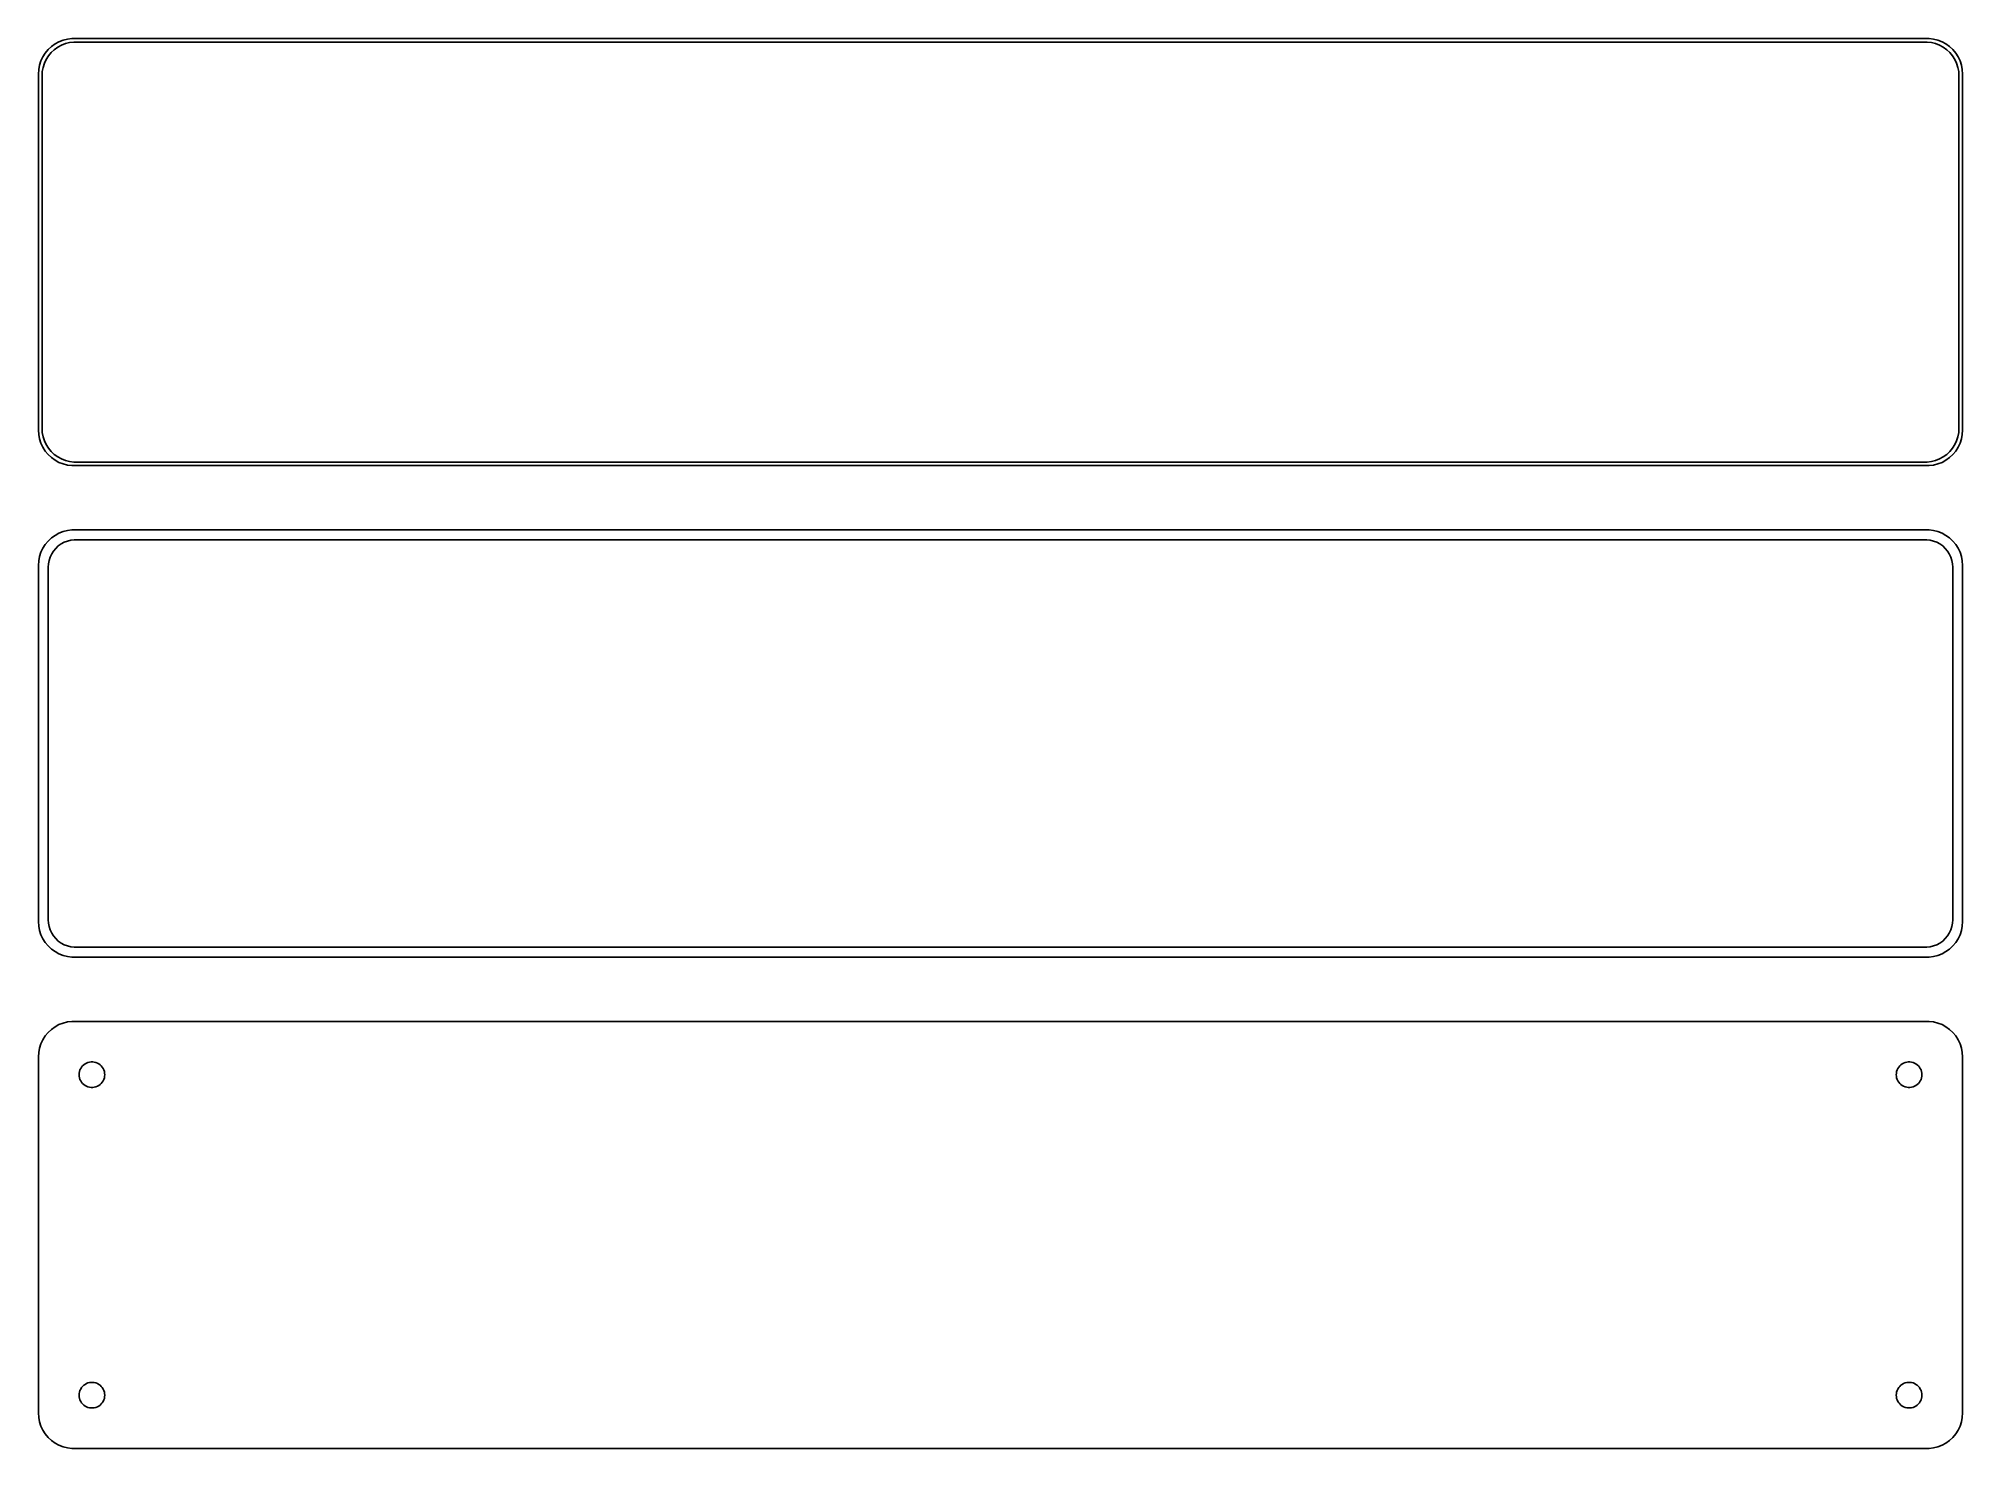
# Model space of a CAD drawing. Header units: metres. Extents: x -135 to 135, y 108 to 306.
import ezdxf

# ---------------------------------------------------------------- set-up
doc = ezdxf.new("R2010")
doc.units = ezdxf.units.M

msp = doc.modelspace()

# ---------------------------------------------------------------- linework, layer by layer
for p, q in [((-132.679, 305.222), (-133.187, 304.853)), ((-132.129, 305.524), (-132.679, 305.222)), ((-131.545, 305.755), (-132.129, 305.524)), ((-131.772, 305.048), (-131.218, 305.268)), ((-130.937, 305.911), (-131.545, 305.755)), ((-131.218, 305.268), (-130.64, 305.416)), ((-130.314, 305.99), (-130.937, 305.911)), ((-130.64, 305.416), (-130.048, 305.491)), ((130.314, 305.99), (-130.314, 305.99)), ((-130.048, 305.491), (130.048, 305.491)), ((130.048, 305.491), (130.64, 305.416)), ((130.937, 305.911), (130.314, 305.99)), ((130.64, 305.416), (131.218, 305.268)), ((131.545, 305.755), (130.937, 305.911)), ((131.218, 305.268), (131.772, 305.048)), ((132.129, 305.524), (131.545, 305.755)), ((132.679, 305.222), (132.129, 305.524)), ((133.187, 304.853), (132.679, 305.222)), ((-134.649, 302.841), (-134.843, 302.243)), ((-134.382, 303.409), (-134.649, 302.841)), ((-134.045, 303.939), (-134.382, 303.409)), ((-134.351, 301.931), (-134.166, 302.499)), ((-134.166, 302.499), (-133.912, 303.038)), ((-133.645, 304.423), (-134.045, 303.939)), ((-133.912, 303.038), (-133.593, 303.542)), ((-133.187, 304.853), (-133.645, 304.423)), ((-133.593, 303.542), (-133.213, 304.002)), ((-133.213, 304.002), (-132.778, 304.41)), ((-132.778, 304.41), (-132.295, 304.761)), ((-132.295, 304.761), (-131.772, 305.048)), ((131.772, 305.048), (132.295, 304.761)), ((132.295, 304.761), (132.778, 304.41)), ((132.778, 304.41), (133.213, 304.002)), ((133.645, 304.423), (133.187, 304.853)), ((133.213, 304.002), (133.593, 303.542)), ((133.593, 303.542), (133.912, 303.038)), ((134.045, 303.939), (133.645, 304.423)), ((133.912, 303.038), (134.166, 302.499)), ((134.382, 303.409), (134.045, 303.939)), ((134.166, 302.499), (134.351, 301.931)), ((134.649, 302.841), (134.382, 303.409)), ((134.843, 302.243), (134.649, 302.841)), ((-134.961, 301.627), (-135, 301)), ((-135, 301), (-135, 251)), ((-134.843, 302.243), (-134.961, 301.627)), ((-134.5, 300.75), (-134.463, 301.345)), ((-134.5, 251.25), (-134.5, 300.75)), ((-134.463, 301.345), (-134.351, 301.931)), ((134.351, 301.931), (134.463, 301.345)), ((134.463, 301.345), (134.5, 300.75)), ((134.5, 300.75), (134.5, 251.25)), ((134.961, 301.627), (134.843, 302.243)), ((135, 301), (134.961, 301.627)), ((135, 251), (135, 301)), ((-134.463, 250.655), (-134.5, 251.25)), ((134.5, 251.25), (134.463, 250.655)), ((-135, 251), (-134.961, 250.373)), ((-134.961, 250.373), (-134.843, 249.757)), ((-134.843, 249.757), (-134.649, 249.159)), ((-134.649, 249.159), (-134.382, 248.591)), ((-134.351, 250.069), (-134.463, 250.655)), ((-134.382, 248.591), (-134.045, 248.061)), ((-134.166, 249.501), (-134.351, 250.069)), ((-133.912, 248.962), (-134.166, 249.501)), ((-133.593, 248.458), (-133.912, 248.962)), ((-133.213, 247.998), (-133.593, 248.458)), ((133.593, 248.458), (133.213, 247.998)), ((133.912, 248.962), (133.593, 248.458)), ((134.166, 249.501), (133.912, 248.962)), ((134.045, 248.061), (134.382, 248.591)), ((134.351, 250.069), (134.166, 249.501)), ((134.463, 250.655), (134.351, 250.069)), ((134.382, 248.591), (134.649, 249.159)), ((134.649, 249.159), (134.843, 249.757)), ((134.843, 249.757), (134.961, 250.373)), ((134.961, 250.373), (135, 251)), ((-134.045, 248.061), (-133.645, 247.577)), ((-133.645, 247.577), (-133.187, 247.147)), ((-132.778, 247.59), (-133.213, 247.998)), ((-133.187, 247.147), (-132.679, 246.778)), ((-132.295, 247.239), (-132.778, 247.59)), ((-132.679, 246.778), (-132.129, 246.476)), ((-131.772, 246.952), (-132.295, 247.239)), ((-132.129, 246.476), (-131.545, 246.245)), ((-131.218, 246.732), (-131.772, 246.952)), ((-131.545, 246.245), (-130.937, 246.089)), ((-130.64, 246.584), (-131.218, 246.732)), ((-130.937, 246.089), (-130.314, 246.01)), ((-130.048, 246.509), (-130.64, 246.584)), ((-130.314, 246.01), (130.314, 246.01)), ((130.048, 246.509), (-130.048, 246.509)), ((130.64, 246.584), (130.048, 246.509)), ((130.314, 246.01), (130.937, 246.089)), ((131.218, 246.732), (130.64, 246.584)), ((130.937, 246.089), (131.545, 246.245)), ((131.772, 246.952), (131.218, 246.732)), ((131.545, 246.245), (132.129, 246.476)), ((132.295, 247.239), (131.772, 246.952)), ((132.129, 246.476), (132.679, 246.778)), ((132.778, 247.59), (132.295, 247.239)), ((132.679, 246.778), (133.187, 247.147)), ((133.213, 247.998), (132.778, 247.59)), ((133.187, 247.147), (133.645, 247.577)), ((133.645, 247.577), (134.045, 248.061)), ((-134.045, 234.939), (-134.382, 234.409)), ((-133.645, 235.423), (-134.045, 234.939)), ((-133.187, 235.853), (-133.645, 235.423)), ((-132.679, 236.222), (-133.187, 235.853)), ((-132.129, 236.524), (-132.679, 236.222)), ((-132.216, 234.731), (-131.823, 235.017)), ((-131.545, 236.755), (-132.129, 236.524)), ((-131.823, 235.017), (-131.398, 235.251)), ((-130.937, 236.911), (-131.545, 236.755)), ((-131.398, 235.251), (-130.946, 235.43)), ((-130.946, 235.43), (-130.475, 235.551)), ((-130.314, 236.99), (-130.937, 236.911)), ((-130.475, 235.551), (-129.993, 235.612)), ((130.314, 236.99), (-130.314, 236.99)), ((-129.993, 235.612), (129.993, 235.612)), ((129.993, 235.612), (130.475, 235.551)), ((130.937, 236.911), (130.314, 236.99)), ((130.475, 235.551), (130.946, 235.43)), ((131.545, 236.755), (130.937, 236.911)), ((130.946, 235.43), (131.398, 235.251)), ((131.398, 235.251), (131.823, 235.017)), ((132.129, 236.524), (131.545, 236.755)), ((131.823, 235.017), (132.216, 234.731)), ((132.679, 236.222), (132.129, 236.524)), ((133.187, 235.853), (132.679, 236.222)), ((133.645, 235.423), (133.187, 235.853)), ((134.045, 234.939), (133.645, 235.423)), ((134.382, 234.409), (134.045, 234.939)), ((-134.961, 232.627), (-135, 232)), ((-134.843, 233.243), (-134.961, 232.627)), ((-134.649, 233.841), (-134.843, 233.243)), ((-134.382, 234.409), (-134.649, 233.841)), ((-133.619, 231.75), (-133.589, 232.235)), ((-133.589, 232.235), (-133.498, 232.712)), ((-133.498, 232.712), (-133.348, 233.174)), ((-133.348, 233.174), (-133.141, 233.614)), ((-133.141, 233.614), (-132.88, 234.024)), ((-132.88, 234.024), (-132.571, 234.399)), ((-132.571, 234.399), (-132.216, 234.731)), ((132.216, 234.731), (132.571, 234.399)), ((132.571, 234.399), (132.88, 234.024)), ((132.88, 234.024), (133.141, 233.614)), ((133.141, 233.614), (133.348, 233.174)), ((133.348, 233.174), (133.498, 232.712)), ((133.498, 232.712), (133.589, 232.235)), ((133.589, 232.235), (133.619, 231.75)), ((134.649, 233.841), (134.382, 234.409)), ((134.843, 233.243), (134.649, 233.841)), ((134.961, 232.627), (134.843, 233.243)), ((135, 232), (134.961, 232.627)), ((-135, 232), (-135, 182)), ((-133.619, 182.25), (-133.619, 231.75)), ((133.619, 231.75), (133.619, 182.25)), ((135, 182), (135, 232)), ((-135, 182), (-134.961, 181.373)), ((-134.961, 181.373), (-134.843, 180.757)), ((-133.589, 181.765), (-133.619, 182.25)), ((-133.498, 181.288), (-133.589, 181.765)), ((-133.348, 180.826), (-133.498, 181.288)), ((133.498, 181.288), (133.348, 180.826)), ((133.589, 181.765), (133.498, 181.288)), ((133.619, 182.25), (133.589, 181.765)), ((134.843, 180.757), (134.961, 181.373)), ((134.961, 181.373), (135, 182)), ((-134.843, 180.757), (-134.649, 180.159)), ((-134.649, 180.159), (-134.382, 179.591)), ((-134.382, 179.591), (-134.045, 179.061)), ((-134.045, 179.061), (-133.645, 178.577)), ((-133.645, 178.577), (-133.187, 178.147)), ((-133.141, 180.386), (-133.348, 180.826)), ((-132.88, 179.976), (-133.141, 180.386)), ((-132.571, 179.601), (-132.88, 179.976)), ((-132.216, 179.269), (-132.571, 179.601)), ((-131.823, 178.983), (-132.216, 179.269)), ((-131.398, 178.749), (-131.823, 178.983)), ((-130.946, 178.57), (-131.398, 178.749)), ((-130.475, 178.449), (-130.946, 178.57)), ((-129.993, 178.388), (-130.475, 178.449)), ((129.993, 178.388), (-129.993, 178.388)), ((130.475, 178.449), (129.993, 178.388)), ((130.946, 178.57), (130.475, 178.449)), ((131.398, 178.749), (130.946, 178.57)), ((131.823, 178.983), (131.398, 178.749)), ((132.216, 179.269), (131.823, 178.983)), ((132.571, 179.601), (132.216, 179.269)), ((132.88, 179.976), (132.571, 179.601)), ((133.141, 180.386), (132.88, 179.976)), ((133.348, 180.826), (133.141, 180.386)), ((133.187, 178.147), (133.645, 178.577)), ((133.645, 178.577), (134.045, 179.061)), ((134.045, 179.061), (134.382, 179.591)), ((134.382, 179.591), (134.649, 180.159)), ((134.649, 180.159), (134.843, 180.757)), ((-133.187, 178.147), (-132.679, 177.778)), ((-132.679, 177.778), (-132.129, 177.476)), ((-132.129, 177.476), (-131.545, 177.245)), ((-131.545, 177.245), (-130.937, 177.089)), ((-130.937, 177.089), (-130.314, 177.01)), ((-130.314, 177.01), (130.314, 177.01)), ((130.314, 177.01), (130.937, 177.089)), ((130.937, 177.089), (131.545, 177.245)), ((131.545, 177.245), (132.129, 177.476)), ((132.129, 177.476), (132.679, 177.778)), ((132.679, 177.778), (133.187, 178.147)), ((-132.129, 167.524), (-132.679, 167.222)), ((-131.545, 167.755), (-132.129, 167.524)), ((-130.937, 167.911), (-131.545, 167.755)), ((-130.314, 167.99), (-130.937, 167.911)), ((130.314, 167.99), (-130.314, 167.99)), ((130.937, 167.911), (130.314, 167.99)), ((131.545, 167.755), (130.937, 167.911)), ((132.129, 167.524), (131.545, 167.755)), ((132.679, 167.222), (132.129, 167.524)), ((-134.649, 164.841), (-134.843, 164.243)), ((-134.382, 165.409), (-134.649, 164.841)), ((-134.045, 165.939), (-134.382, 165.409)), ((-133.645, 166.423), (-134.045, 165.939)), ((-133.187, 166.853), (-133.645, 166.423)), ((-132.679, 167.222), (-133.187, 166.853)), ((133.187, 166.853), (132.679, 167.222)), ((133.645, 166.423), (133.187, 166.853)), ((134.045, 165.939), (133.645, 166.423)), ((134.382, 165.409), (134.045, 165.939)), ((134.649, 164.841), (134.382, 165.409)), ((134.843, 164.243), (134.649, 164.841)), ((-134.961, 163.627), (-135, 163)), ((-135, 163), (-135, 113)), ((-134.843, 164.243), (-134.961, 163.627)), ((-128.647, 161.887), (-128.464, 162.02)), ((-128.464, 162.02), (-128.266, 162.129)), ((-128.266, 162.129), (-128.056, 162.212)), ((-128.056, 162.212), (-127.837, 162.268)), ((-127.837, 162.268), (-127.613, 162.296)), ((-127.613, 162.296), (-127.387, 162.296)), ((-127.387, 162.296), (-127.163, 162.268)), ((-127.163, 162.268), (-126.944, 162.212)), ((-126.944, 162.212), (-126.734, 162.129)), ((-126.734, 162.129), (-126.536, 162.02)), ((-126.536, 162.02), (-126.353, 161.887)), ((126.353, 161.887), (126.536, 162.02)), ((126.536, 162.02), (126.734, 162.129)), ((126.734, 162.129), (126.944, 162.212)), ((126.944, 162.212), (127.163, 162.268)), ((127.163, 162.268), (127.387, 162.296)), ((127.387, 162.296), (127.613, 162.296)), ((127.613, 162.296), (127.837, 162.268)), ((127.837, 162.268), (128.056, 162.212)), ((128.056, 162.212), (128.266, 162.129)), ((128.266, 162.129), (128.464, 162.02)), ((128.464, 162.02), (128.647, 161.887)), ((134.961, 163.627), (134.843, 164.243)), ((135, 163), (134.961, 163.627)), ((135, 113), (135, 163)), ((-129.3, 160.5), (-129.286, 160.726)), ((-129.286, 160.274), (-129.3, 160.5)), ((-129.286, 160.726), (-129.243, 160.948)), ((-129.243, 160.052), (-129.286, 160.274)), ((-129.243, 160.948), (-129.174, 161.163)), ((-129.174, 159.837), (-129.243, 160.052)), ((-129.174, 161.163), (-129.077, 161.367)), ((-129.077, 159.633), (-129.174, 159.837)), ((-129.077, 161.367), (-128.956, 161.558)), ((-128.956, 159.442), (-129.077, 159.633)), ((-128.956, 161.558), (-128.812, 161.732)), ((-128.812, 159.268), (-128.956, 159.442)), ((-128.812, 161.732), (-128.647, 161.887)), ((-126.353, 161.887), (-126.188, 161.732)), ((-126.188, 161.732), (-126.044, 161.558)), ((-126.044, 159.442), (-126.188, 159.268)), ((-126.044, 161.558), (-125.923, 161.367)), ((-125.923, 159.633), (-126.044, 159.442)), ((-125.923, 161.367), (-125.826, 161.163)), ((-125.826, 159.837), (-125.923, 159.633)), ((-125.826, 161.163), (-125.757, 160.948)), ((-125.757, 160.052), (-125.826, 159.837)), ((-125.757, 160.948), (-125.714, 160.726)), ((-125.714, 160.274), (-125.757, 160.052)), ((-125.714, 160.726), (-125.7, 160.5)), ((-125.7, 160.5), (-125.714, 160.274)), ((125.7, 160.5), (125.714, 160.726)), ((125.714, 160.274), (125.7, 160.5)), ((125.714, 160.726), (125.757, 160.948)), ((125.757, 160.052), (125.714, 160.274)), ((125.757, 160.948), (125.826, 161.163)), ((125.826, 159.837), (125.757, 160.052)), ((125.826, 161.163), (125.923, 161.367)), ((125.923, 159.633), (125.826, 159.837)), ((125.923, 161.367), (126.044, 161.558)), ((126.044, 159.442), (125.923, 159.633)), ((126.044, 161.558), (126.188, 161.732)), ((126.188, 159.268), (126.044, 159.442)), ((126.188, 161.732), (126.353, 161.887)), ((128.647, 161.887), (128.812, 161.732)), ((128.812, 161.732), (128.956, 161.558)), ((128.956, 159.442), (128.812, 159.268)), ((128.956, 161.558), (129.077, 161.367)), ((129.077, 159.633), (128.956, 159.442)), ((129.077, 161.367), (129.174, 161.163)), ((129.174, 159.837), (129.077, 159.633)), ((129.174, 161.163), (129.243, 160.948)), ((129.243, 160.052), (129.174, 159.837)), ((129.243, 160.948), (129.286, 160.726)), ((129.286, 160.274), (129.243, 160.052)), ((129.286, 160.726), (129.3, 160.5)), ((129.3, 160.5), (129.286, 160.274)), ((-128.647, 159.113), (-128.812, 159.268)), ((-128.464, 158.98), (-128.647, 159.113)), ((-128.266, 158.871), (-128.464, 158.98)), ((-128.056, 158.788), (-128.266, 158.871)), ((-127.837, 158.732), (-128.056, 158.788)), ((-127.613, 158.704), (-127.837, 158.732)), ((-127.387, 158.704), (-127.613, 158.704)), ((-127.163, 158.732), (-127.387, 158.704)), ((-126.944, 158.788), (-127.163, 158.732)), ((-126.734, 158.871), (-126.944, 158.788)), ((-126.536, 158.98), (-126.734, 158.871)), ((-126.353, 159.113), (-126.536, 158.98)), ((-126.188, 159.268), (-126.353, 159.113)), ((126.353, 159.113), (126.188, 159.268)), ((126.536, 158.98), (126.353, 159.113)), ((126.734, 158.871), (126.536, 158.98)), ((126.944, 158.788), (126.734, 158.871)), ((127.163, 158.732), (126.944, 158.788)), ((127.387, 158.704), (127.163, 158.732)), ((127.613, 158.704), (127.387, 158.704)), ((127.837, 158.732), (127.613, 158.704)), ((128.056, 158.788), (127.837, 158.732)), ((128.266, 158.871), (128.056, 158.788)), ((128.464, 158.98), (128.266, 158.871)), ((128.647, 159.113), (128.464, 158.98)), ((128.812, 159.268), (128.647, 159.113)), ((-129.243, 115.948), (-129.174, 116.163)), ((-129.174, 116.163), (-129.077, 116.367)), ((-129.077, 116.367), (-128.956, 116.558)), ((-128.956, 116.558), (-128.812, 116.732)), ((-128.812, 116.732), (-128.647, 116.887)), ((-128.647, 116.887), (-128.464, 117.02)), ((-128.464, 117.02), (-128.266, 117.129)), ((-128.266, 117.129), (-128.056, 117.212)), ((-128.056, 117.212), (-127.837, 117.268)), ((-127.837, 117.268), (-127.613, 117.296)), ((-127.613, 117.296), (-127.387, 117.296)), ((-127.387, 117.296), (-127.163, 117.268)), ((-127.163, 117.268), (-126.944, 117.212)), ((-126.944, 117.212), (-126.734, 117.129)), ((-126.734, 117.129), (-126.536, 117.02)), ((-126.536, 117.02), (-126.353, 116.887)), ((-126.353, 116.887), (-126.188, 116.732)), ((-126.188, 116.732), (-126.044, 116.558)), ((-126.044, 116.558), (-125.923, 116.367)), ((-125.923, 116.367), (-125.826, 116.163)), ((-125.826, 116.163), (-125.757, 115.948)), ((125.757, 115.948), (125.826, 116.163)), ((125.826, 116.163), (125.923, 116.367)), ((125.923, 116.367), (126.044, 116.558)), ((126.044, 116.558), (126.188, 116.732)), ((126.188, 116.732), (126.353, 116.887)), ((126.353, 116.887), (126.536, 117.02)), ((126.536, 117.02), (126.734, 117.129)), ((126.734, 117.129), (126.944, 117.212)), ((126.944, 117.212), (127.163, 117.268)), ((127.163, 117.268), (127.387, 117.296)), ((127.387, 117.296), (127.613, 117.296)), ((127.613, 117.296), (127.837, 117.268)), ((127.837, 117.268), (128.056, 117.212)), ((128.056, 117.212), (128.266, 117.129)), ((128.266, 117.129), (128.464, 117.02)), ((128.464, 117.02), (128.647, 116.887)), ((128.647, 116.887), (128.812, 116.732)), ((128.812, 116.732), (128.956, 116.558)), ((128.956, 116.558), (129.077, 116.367)), ((129.077, 116.367), (129.174, 116.163)), ((129.174, 116.163), (129.243, 115.948)), ((-129.3, 115.5), (-129.286, 115.726)), ((-129.286, 115.274), (-129.3, 115.5)), ((-129.286, 115.726), (-129.243, 115.948)), ((-129.243, 115.052), (-129.286, 115.274)), ((-129.174, 114.837), (-129.243, 115.052)), ((-129.077, 114.633), (-129.174, 114.837)), ((-128.956, 114.442), (-129.077, 114.633)), ((-128.812, 114.268), (-128.956, 114.442)), ((-128.647, 114.113), (-128.812, 114.268)), ((-128.464, 113.98), (-128.647, 114.113)), ((-128.266, 113.871), (-128.464, 113.98)), ((-128.056, 113.788), (-128.266, 113.871)), ((-127.837, 113.732), (-128.056, 113.788)), ((-127.613, 113.704), (-127.837, 113.732)), ((-127.387, 113.704), (-127.613, 113.704)), ((-127.163, 113.732), (-127.387, 113.704)), ((-126.944, 113.788), (-127.163, 113.732)), ((-126.734, 113.871), (-126.944, 113.788)), ((-126.536, 113.98), (-126.734, 113.871)), ((-126.353, 114.113), (-126.536, 113.98)), ((-126.188, 114.268), (-126.353, 114.113)), ((-126.044, 114.442), (-126.188, 114.268)), ((-125.923, 114.633), (-126.044, 114.442)), ((-125.826, 114.837), (-125.923, 114.633)), ((-125.757, 115.052), (-125.826, 114.837)), ((-125.757, 115.948), (-125.714, 115.726)), ((-125.714, 115.274), (-125.757, 115.052)), ((-125.714, 115.726), (-125.7, 115.5)), ((-125.7, 115.5), (-125.714, 115.274)), ((125.7, 115.5), (125.714, 115.726)), ((125.714, 115.274), (125.7, 115.5)), ((125.714, 115.726), (125.757, 115.948)), ((125.757, 115.052), (125.714, 115.274)), ((125.826, 114.837), (125.757, 115.052)), ((125.923, 114.633), (125.826, 114.837)), ((126.044, 114.442), (125.923, 114.633)), ((126.188, 114.268), (126.044, 114.442)), ((126.353, 114.113), (126.188, 114.268)), ((126.536, 113.98), (126.353, 114.113)), ((126.734, 113.871), (126.536, 113.98)), ((126.944, 113.788), (126.734, 113.871)), ((127.163, 113.732), (126.944, 113.788)), ((127.387, 113.704), (127.163, 113.732)), ((127.613, 113.704), (127.387, 113.704)), ((127.837, 113.732), (127.613, 113.704)), ((128.056, 113.788), (127.837, 113.732)), ((128.266, 113.871), (128.056, 113.788)), ((128.464, 113.98), (128.266, 113.871)), ((128.647, 114.113), (128.464, 113.98)), ((128.812, 114.268), (128.647, 114.113)), ((128.956, 114.442), (128.812, 114.268)), ((129.077, 114.633), (128.956, 114.442)), ((129.174, 114.837), (129.077, 114.633)), ((129.243, 115.052), (129.174, 114.837)), ((129.243, 115.948), (129.286, 115.726)), ((129.286, 115.274), (129.243, 115.052)), ((129.286, 115.726), (129.3, 115.5)), ((129.3, 115.5), (129.286, 115.274)), ((-135, 113), (-134.961, 112.373)), ((-134.961, 112.373), (-134.843, 111.757)), ((-134.843, 111.757), (-134.649, 111.159)), ((-134.649, 111.159), (-134.382, 110.591)), ((134.382, 110.591), (134.649, 111.159)), ((134.649, 111.159), (134.843, 111.757)), ((134.843, 111.757), (134.961, 112.373)), ((134.961, 112.373), (135, 113)), ((-134.382, 110.591), (-134.045, 110.061)), ((-134.045, 110.061), (-133.645, 109.577)), ((-133.645, 109.577), (-133.187, 109.147)), ((-133.187, 109.147), (-132.679, 108.778)), ((-132.679, 108.778), (-132.129, 108.476)), ((-132.129, 108.476), (-131.545, 108.245)), ((-131.545, 108.245), (-130.937, 108.089)), ((-130.937, 108.089), (-130.314, 108.01)), ((-130.314, 108.01), (130.314, 108.01)), ((130.314, 108.01), (130.937, 108.089)), ((130.937, 108.089), (131.545, 108.245)), ((131.545, 108.245), (132.129, 108.476)), ((132.129, 108.476), (132.679, 108.778)), ((132.679, 108.778), (133.187, 109.147)), ((133.187, 109.147), (133.645, 109.577)), ((133.645, 109.577), (134.045, 110.061)), ((134.045, 110.061), (134.382, 110.591))]:
    msp.add_line(p, q)

doc.saveas('drawing.dxf')
